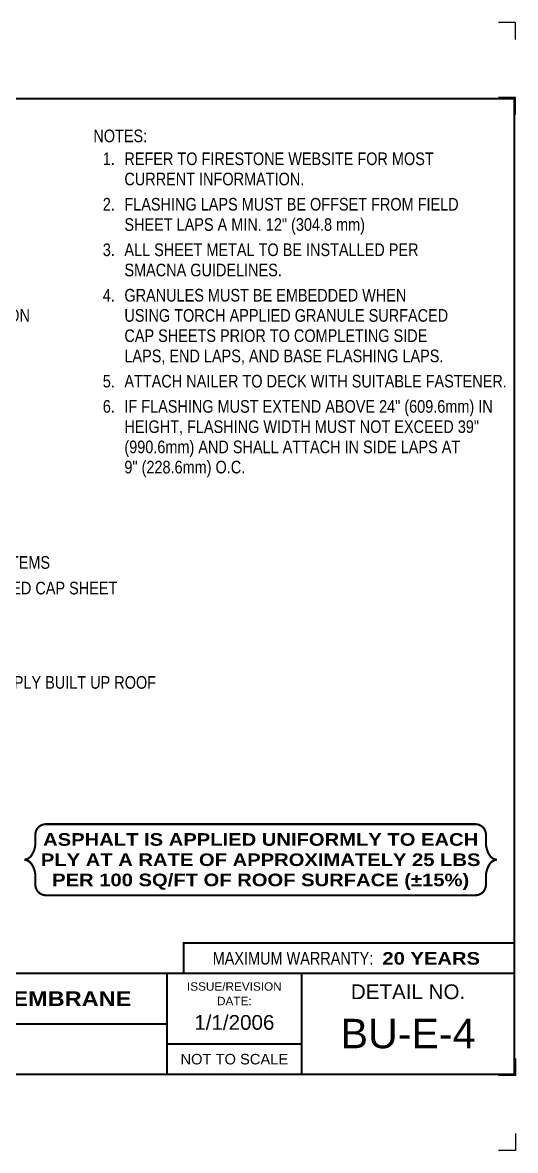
# Model space of a CAD drawing. Header units: inches. Extents: x -512 to -492, y -114.5 to -97.8.
# Drawn here: x -499.29 to -491.97, y -114.52 to -97.76 of the extents above; entities that cross this region are included whole.
import ezdxf
from ezdxf.enums import TextEntityAlignment as Align

# ---------------------------------------------------------------- set-up
doc = ezdxf.new("R2010")
doc.units = ezdxf.units.IN
doc.header["$MEASUREMENT"] = 0
doc.layers.get('0').update_dxf_attribs({"linetype": 'CONTINUOUS'})
doc.layers.get('DEFPOINTS').update_dxf_attribs({"linetype": 'CONTINUOUS'})
for name, color, linetype in [('FSBP-ANNO-LABEL', 7, 'CONTINUOUS'), ('FSBP-ANNO-NOTE', 7, 'CONTINUOUS'), ('FSBP-TTLB', 7, 'CONTINUOUS'), ('FSBP-TTLB-BORDER', 7, 'CONTINUOUS'), ('FSBP-TTLB-TEXT', 7, 'CONTINUOUS')]:
    doc.layers.add(name, color=color, linetype=linetype)
doc.styles.add('ARIAL', font='ARIAL.TTF')
doc.styles.add('ARIAL_BOLD', font='ariblk.TTF')
doc.styles.add('ARIAL_NAR', font='ARIALN.TTF')

# ---------------------------------------------------------------- blocks, each defined once
blk = doc.blocks.new('TTLB-ASPHALT_1')
blk.add_line((16.841, 0), (20, 0))
at = {"layer": 'DEFPOINTS', "linetype": 'Continuous', "ltscale": 1.75}
for points in [[(20.016, 13.881), (20.016, 14.131), (19.766, 14.131)], [(20.016, -2.381), (20.016, -2.631), (19.766, -2.631)]]:
    blk.add_lwpolyline(points, dxfattribs=at)
at = {"layer": 'DEFPOINTS', "color": 1}
for points in [[(20.016, 12.766), (20.016, 13.016), (19.766, 13.016)], [(20.016, -1.266), (20.016, -1.516), (19.766, -1.516)]]:
    blk.add_lwpolyline(points, dxfattribs=at)
at = {"layer": 'FSBP-TTLB', "const_width": 0.0312}
blk.add_lwpolyline([(15.09, 0), (20, 0), (20, 0.451), (15.09, 0.451)], close=True, dxfattribs=at)
for points in [[(0, 0), (0, -1.5), (20, -1.5), (20, 0), (0, 0)], [(14.84, 0), (14.84, -1.5)], [(16.841, 0), (16.841, -1.5)], [(20, 0), (20, -1.5)], [(4.825, -0.75), (14.84, -0.75)], [(14.84, -1.049), (16.841, -1.049)]]:
    blk.add_lwpolyline(points, dxfattribs=at)
at = {"layer": 'FSBP-TTLB-BORDER', "const_width": 0.0312}
blk.add_lwpolyline([(20, 0), (20, 13), (0, 13), (0, 0)], dxfattribs=at)
at = {"layer": 'FSBP-TTLB-TEXT', "style": 'ARIAL_NAR'}
blk.add_text('MAXIMUM WARRANTY:', height=0.1875, dxfattribs=at).set_placement((17.905, 0.226), align=Align.MIDDLE_RIGHT)
at = {"layer": 'FSBP-TTLB-TEXT', "style": 'ARIAL_BOLD'}
blk.add_text('20 YEARS', height=0.1875, dxfattribs=at).set_placement((18.04, 0.224), align=Align.MIDDLE_LEFT)
at = {"layer": 'FSBP-TTLB-TEXT', "style": 'ARIAL'}
for s, height, p in [('ISSUE/REVISION', 0.125, (15.841, -0.194)), ('DETAIL NO.', 0.2188, (18.421, -0.272)), ('DATE:', 0.125, (15.841, -0.41)), ('NOT TO SCALE', 0.15625, (15.841, -1.274))]:
    blk.add_text(s, height=height, dxfattribs=at).set_placement(p, align=Align.MIDDLE_CENTER)
at = {"layer": 'FSBP-TTLB-TEXT'}
for tag, height, style, p in [('DETAIL_DESCP_LINE_1', 0.219, 'ARIAL_BOLD', (9.833, -0.375)), ('ISSUE_REV_DATE', 0.219, 'ARIAL', (15.841, -0.728)), ('DETAIL_NUMBER', 0.438, 'ARIAL', (18.421, -0.893))]:
    blk.add_attdef(tag, text='', height=height, dxfattribs=dict(at, style=style)).set_placement(p, align=Align.MIDDLE_CENTER)
at = {"layer": 'FSBP-TTLB-TEXT', "style": 'ARIAL'}
blk.add_attdef('ACCPT_SYSTEMS', text='', height=0.219, dxfattribs=at).set_placement((11.494, -1.125), align=Align.MIDDLE_LEFT)

msp = doc.modelspace()

# ---------------------------------------------------------------- linework, layer by layer
at = {"layer": 'FSBP-ANNO-NOTE', "const_width": 0.0312}
msp.add_lwpolyline([(-499.097, -109.959), (-499.097, -109.827, -0.414214), (-498.941, -109.671), (-492.562, -109.671, -0.414214), (-492.405, -109.827), (-492.405, -109.959, 0.140908), (-492.347, -110.137, 0.224453), (-492.243, -110.199, 0.224453), (-492.347, -110.26, 0.140908), (-492.405, -110.438), (-492.405, -110.57, -0.414214), (-492.562, -110.727), (-498.941, -110.727, -0.414214), (-499.097, -110.57), (-499.097, -110.438, 0.140908), (-499.156, -110.26, 0.224453), (-499.26, -110.199, 0.224453), (-499.156, -110.137, 0.140908)], format="xyb", close=True, dxfattribs=at)
msp.add_lwpolyline([(-499.097, -109.959), (-499.097, -109.827, -0.414214), (-498.941, -109.671), (-492.562, -109.671, -0.414214), (-492.405, -109.827), (-492.405, -109.959, 0.140908), (-492.347, -110.137, 0.224453), (-492.243, -110.199, 0.224453), (-492.347, -110.26, 0.140908), (-492.405, -110.438), (-492.405, -110.57, -0.414214), (-492.562, -110.727), (-498.941, -110.727, -0.414214), (-499.097, -110.57), (-499.097, -110.438, 0.140908), (-499.156, -110.26, 0.224453), (-499.26, -110.199, 0.224453), (-499.156, -110.137, 0.140908)], format="xyb", close=True, dxfattribs=at)

# ---------------------------------------------------------------- block references
ref = msp.add_blockref('TTLB-ASPHALT_1', (-511.983, -111.889))
ref.add_attrib('DETAIL_DESCP_LINE_1', 'EXPANSION JOINT WITH RUBBERGARD MEMBRANE', dxfattribs={"layer": 'FSBP-TTLB-TEXT', "height": 0.21875, "style": 'ARIAL_BOLD'}).set_placement((-502.15, -112.264), align=Align.MIDDLE_CENTER)
ref.add_attrib('ISSUE_REV_DATE', '1/1/2006', dxfattribs={"layer": 'FSBP-TTLB-TEXT', "height": 0.2188, "style": 'ARIAL'}).set_placement((-496.142, -112.617), align=Align.MIDDLE_CENTER)
ref.add_attrib('DETAIL_NUMBER', 'BU-E-4', dxfattribs={"layer": 'FSBP-TTLB-TEXT', "height": 0.4375, "style": 'ARIAL'}).set_placement((-493.562, -112.782), align=Align.MIDDLE_CENTER)

# ---------------------------------------------------------------- texts
at = {"layer": 'FSBP-ANNO-LABEL', "style": 'ARIAL_NAR'}
for s, p in [('COMPRESSIBLE INSULATION WITH INSULATION', (-504.178, -102.11)), ('INTERPLY REQUIRED FOR 15 & 20 YEAR SYSTEMS', (-504.166, -105.781)), ('MODIFIED BITUMEN GRANULE SURFACED CAP SHEET', (-503.571, -106.162)), ('FOUR PLY BUILT UP ROOF', (-500.085, -107.564))]:
    msp.add_text(s, height=0.1875, dxfattribs=at).set_placement(p, align=Align.MIDDLE_LEFT)
at = {"layer": 'FSBP-ANNO-NOTE', "style": 'ARIAL_NAR'}
for s, p in [('NOTES:', (-498.236, -99.442)), ('REFER TO FIRESTONE WEBSITE FOR MOST', (-497.775, -99.782)), ('CURRENT INFORMATION.', (-497.775, -100.083)), ('FLASHING LAPS MUST BE OFFSET FROM FIELD ', (-497.775, -100.458)), ('SHEET LAPS A MIN. 12" (304.8 mm)', (-497.775, -100.759)), ('ALL SHEET METAL TO BE INSTALLED PER', (-497.775, -101.134)), ('SMACNA GUIDELINES.', (-497.775, -101.435)), ('GRANULES MUST BE EMBEDDED WHEN', (-497.775, -101.81)), ('USING TORCH APPLIED GRANULE SURFACED ', (-497.775, -102.11)), ('CAP SHEETS PRIOR TO COMPLETING SIDE', (-497.775, -102.411)), ('LAPS, END LAPS, AND BASE FLASHING LAPS.', (-497.775, -102.712)), ('ATTACH NAILER TO DECK WITH SUITABLE FASTENER.', (-497.775, -103.087)), ('IF FLASHING MUST EXTEND ABOVE 24" (609.6mm) IN', (-497.775, -103.462)), ('HEIGHT, FLASHING WIDTH MUST NOT EXCEED 39"', (-497.775, -103.763)), ('(990.6mm) AND SHALL ATTACH IN SIDE LAPS AT', (-497.775, -104.064)), ('9" (228.6mm) O.C.', (-497.775, -104.364))]:
    msp.add_text(s, height=0.1875, dxfattribs=at).set_placement(p, align=Align.MIDDLE_LEFT)
at = {"layer": 'FSBP-ANNO-NOTE'}
for s, style, p in [('1.', 'ARIAL_NAR', (-498.006, -99.782)), ('2.', 'ARIAL_NAR', (-498.006, -100.458)), ('3.', 'ARIAL_NAR', (-498.006, -101.134)), ('4.', 'ARIAL_NAR', (-498.006, -101.81)), ('5.', 'ARIAL_NAR', (-498.006, -103.087)), ('6.', 'ARIAL_NAR', (-498.006, -103.462)), ('ASPHALT IS APPLIED UNIFORMLY TO EACH', 'ARIAL_BOLD', (-495.751, -109.898)), ('PLY AT A RATE OF APPROXIMATELY 25 LBS', 'ARIAL_BOLD', (-495.751, -110.199)), ('PER 100 SQ/FT OF ROOF SURFACE (%%p15%)', 'ARIAL_BOLD', (-495.751, -110.499))]:
    msp.add_text(s, height=0.1875, dxfattribs=dict(at, style=style)).set_placement(p, align=Align.MIDDLE_CENTER)

doc.saveas('drawing.dxf')
